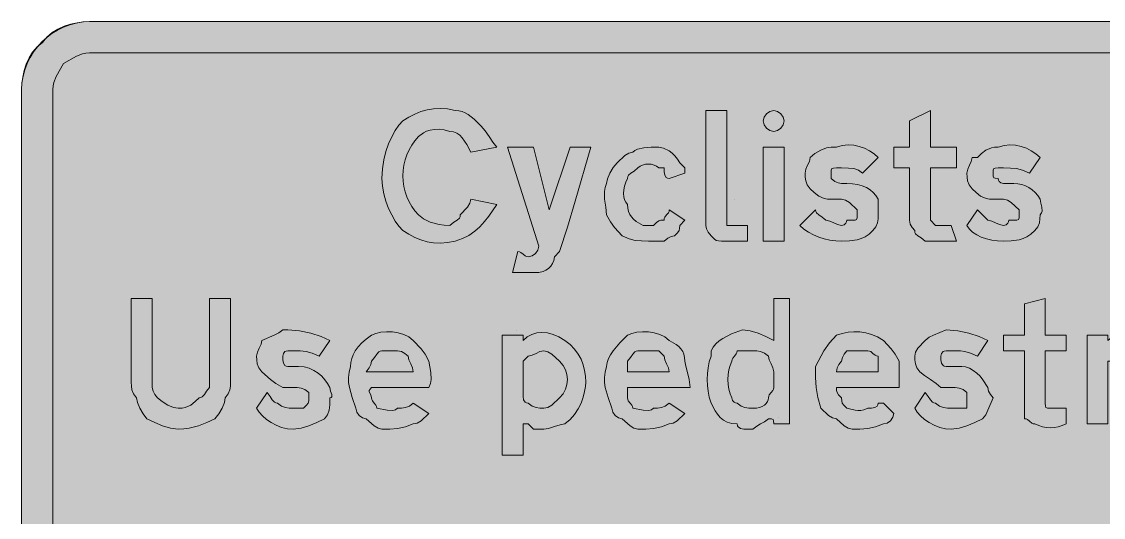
# Model space of a CAD drawing. Header units: metres. Extents: x 29 to 539, y 7 to 262.
# Drawn here: x 29.5 to 278, y 148 to 261.8 of the extents above; entities that cross this region are included whole.
import ezdxf

# ---------------------------------------------------------------- set-up
doc = ezdxf.new("R2010")
doc.units = ezdxf.units.M
for name, color, linetype, true_color in [('FILL_BLUE_0000FF', 7, 'Continuous', 0x0000ff), ('FILL_WHITE_FFFFFF', 7, 'Continuous', 0xffffff), ('STROKE_BLUE_0000FF', 7, 'Continuous', 0x0000ff), ('STROKE_WHITE_FFFFFF', 7, 'Continuous', 0xffffff)]:
    doc.layers.add(name, color=color, linetype=linetype, true_color=true_color)

msp = doc.modelspace()

# ---------------------------------------------------------------- hatches: boundary and pattern name
at = {"layer": 'FILL_BLUE_0000FF', "true_color": 0x0000ff}
h = msp.add_hatch(color=7, dxfattribs=at)
h.dxf.hatch_style = 1
h.paths.add_polyline_path([(523.89, 254.64), (524.98, 254.43), (526.29, 253.89), (527.6, 253.12), (528.69, 252.24), (530.08, 250.63), (530.5, 249.92), (530.79, 249.24), (531.05, 247.85), (531.09, 246.24), (531.09, 23.04), (531.05, 21.43), (530.79, 20.04), (530.5, 19.36), (530.08, 18.65), (528.69, 17.04), (527.6, 16.16), (526.29, 15.39), (524.98, 14.85), (523.89, 14.64), (45.09, 14.64), (44.24, 14.69), (43.48, 14.85), (42.09, 15.39), (39.09, 17.04), (37.44, 20.04), (36.9, 21.43), (36.74, 22.19), (36.69, 23.04), (36.69, 246.24), (36.74, 247.09), (36.9, 247.85), (37.44, 249.24), (39.09, 252.24), (42.09, 253.89), (43.48, 254.43), (44.24, 254.59), (45.09, 254.64), (523.89, 254.64)])
at = {"layer": 'FILL_WHITE_FFFFFF', "true_color": 0xffffff}
h = msp.add_hatch(color=7, dxfattribs=at)
h.dxf.hatch_style = 1
h.paths.add_polyline_path([(523.89, 261.84), (525.24, 261.78), (526.59, 261.6), (527.94, 261.27), (529.29, 260.79), (530.64, 260.14), (531.99, 259.31), (533.34, 258.28), (534.69, 257.04), (535.93, 256.03), (536.96, 254.85), (537.79, 253.52), (538.44, 252.09), (538.92, 250.61), (539.25, 249.11), (539.43, 247.64), (539.49, 246.24), (539.49, 23.04), (539.47, 21.43), (539.34, 20.04), (538.98, 18.65), (538.29, 17.04), (537.39, 15.45), (536.49, 14.19), (534.69, 12.24), (534.19, 11.4), (533.58, 10.66), (532.9, 10.05), (532.14, 9.54), (531.33, 9.15), (530.47, 8.86), (529.59, 8.7), (528.69, 8.64), (528.19, 8.24), (527.6, 7.95), (526.29, 7.59), (523.89, 7.44), (45.09, 7.44), (43.69, 7.5), (42.22, 7.68), (40.72, 8.01), (39.24, 8.49), (37.81, 9.14), (36.48, 9.97), (35.3, 11), (34.29, 12.24), (33.05, 13.25), (32.02, 14.43), (31.19, 15.76), (30.54, 17.19), (30.06, 18.67), (29.73, 20.17), (29.55, 21.64), (29.49, 23.04), (29.49, 246.24), (29.55, 247.64), (29.73, 249.11), (30.06, 250.61), (30.54, 252.09), (31.19, 253.52), (32.02, 254.85), (33.05, 256.03), (34.29, 257.04), (35.3, 258.28), (36.48, 259.31), (37.81, 260.14), (39.24, 260.79), (40.72, 261.27), (42.22, 261.6), (43.69, 261.78), (45.09, 261.84), (523.89, 261.84)])
h = msp.add_hatch(color=7, dxfattribs=at)
h.dxf.hatch_style = 1
h.paths.add_polyline_path([(131.77, 233.6), (130.74, 235.14), (130.15, 235.75), (129.48, 236.23), (128.74, 236.53), (127.89, 236.64), (126.6, 236.98), (125.41, 237.13), (124.35, 237.1), (123.39, 236.94), (122.55, 236.66), (121.81, 236.3), (120.69, 235.44), (119.85, 234.5), (119.11, 233.49), (118.5, 232.41), (117.99, 231.28), (117.6, 230.11), (117.32, 228.9), (117.15, 227.68), (117.09, 226.44), (117.15, 225.2), (117.32, 223.98), (117.6, 222.77), (117.99, 221.6), (118.5, 220.47), (119.11, 219.39), (119.85, 218.38), (120.69, 217.44), (121.81, 216.56), (123.39, 215.79), (125.41, 215.25), (126.6, 215.09), (127.89, 215.04), (128.77, 215.75), (129.54, 216.24), (130.08, 216.73), (130.24, 217.04), (130.29, 217.44), (131.94, 219.24), (132.48, 220.14), (132.69, 221.04), (138.69, 219.84), (136.85, 217.18), (135.86, 215.92), (134.79, 214.74), (133.6, 213.68), (132.28, 212.75), (130.78, 212), (129.09, 211.44), (127.34, 211.1), (125.7, 210.97), (124.13, 211.04), (122.64, 211.29), (121.2, 211.71), (119.81, 212.28), (118.44, 213), (117.09, 213.84), (116.19, 214.85), (115.33, 216.05), (114.52, 217.43), (113.79, 218.94), (113.18, 220.57), (112.7, 222.28), (112.4, 224.04), (112.29, 225.84), (112.4, 228.03), (112.7, 230.1), (113.18, 232.02), (113.79, 233.79), (114.52, 235.39), (115.33, 236.81), (116.19, 238.03), (117.09, 239.04), (118.44, 239.88), (119.81, 240.6), (121.2, 241.17), (122.64, 241.59), (124.13, 241.84), (125.7, 241.91), (127.34, 241.78), (129.09, 241.44), (129.94, 241.38), (130.7, 241.21), (131.41, 240.93), (132.09, 240.54), (133.48, 239.41), (135.09, 237.84), (135.99, 236.75), (136.89, 235.44), (137.79, 234.13), (138.69, 233.04), (132.69, 231.84), (131.77, 233.6)])
h = msp.add_hatch(color=7, dxfattribs=at)
h.dxf.hatch_style = 1
h.paths.add_polyline_path([(191.49, 215.04), (192.69, 215.04), (193.89, 215.04), (196.29, 215.04), (196.29, 211.44), (190.29, 211.44), (189.58, 211.46), (189.09, 211.59), (188.6, 211.95), (187.89, 212.64), (187.2, 213.52), (186.84, 214.29), (186.69, 215.04), (186.69, 241.44), (191.49, 241.44), (191.49, 216.24), (191.49, 215.04)])
h = msp.add_hatch(color=7, dxfattribs=at)
h.dxf.hatch_style = 1
h.paths.add_polyline_path([(204.48, 238.16), (203.94, 237.39), (203.17, 236.85), (202.29, 236.64), (201.41, 236.85), (200.64, 237.39), (200.1, 238.16), (199.89, 239.04), (200.1, 239.92), (200.64, 240.69), (201.41, 241.23), (202.29, 241.44), (203.17, 241.23), (203.94, 240.69), (204.48, 239.92), (204.69, 239.04), (204.48, 238.16)])
h = msp.add_hatch(color=7, dxfattribs=at)
h.dxf.hatch_style = 1
h.paths.add_polyline_path([(239.49, 215.04), (241.89, 215.04), (243.09, 215.04), (244.29, 211.44), (237.09, 211.44), (236.21, 212.15), (235.44, 212.64), (234.9, 213.13), (234.74, 213.44), (234.69, 213.84), (234.09, 214.59), (233.68, 215.36), (233.49, 216.24), (233.49, 228.24), (229.89, 228.24), (229.89, 233.04), (233.49, 233.04), (233.49, 239.04), (238.29, 241.44), (238.29, 233.04), (244.29, 233.04), (244.29, 228.24), (238.29, 228.24), (238.29, 216.24), (239.49, 215.04)])
h = msp.add_hatch(color=7, dxfattribs=at)
h.dxf.hatch_style = 1
h.paths.add_polyline_path([(141.09, 233.04), (147.09, 233.04), (150.69, 218.64), (155.49, 233.04), (160.29, 233.04), (156.69, 220.59), (154.89, 214.65), (153.09, 209.04), (151.89, 207.84), (151.78, 207), (151.5, 206.26), (151.07, 205.65), (150.54, 205.14), (149.96, 204.75), (149.36, 204.46), (148.29, 204.24), (144.69, 204.24), (142.29, 204.24), (143.49, 209.04), (143.89, 208.99), (144.2, 208.85), (144.69, 208.44), (145.18, 208.03), (145.49, 207.89), (145.89, 207.84), (146.77, 208.05), (147.54, 208.59), (148.08, 209.36), (148.29, 210.24), (141.09, 233.04)])
h = msp.add_hatch(color=7, dxfattribs=at)
h.dxf.hatch_style = 1
h.paths.add_polyline_path([(174.69, 215.04), (175.4, 215.73), (175.89, 216.09), (176.38, 216.22), (177.09, 216.24), (177.14, 216.64), (177.28, 216.95), (177.69, 217.44), (178.1, 217.93), (178.24, 218.24), (178.29, 218.64), (181.89, 216.24), (180.69, 215.04), (180.67, 214.33), (180.54, 213.84), (180.18, 213.35), (179.49, 212.64), (178.74, 212.49), (177.97, 212.13), (177.09, 211.44), (173.49, 211.44), (171.88, 211.46), (170.49, 211.59), (169.1, 211.95), (167.49, 212.64), (165.69, 214.59), (164.79, 215.85), (163.89, 217.44), (163.72, 219.24), (163.44, 221.04), (163.38, 222.84), (163.55, 223.74), (163.89, 224.64), (164.1, 225.73), (164.64, 227.04), (165.41, 228.35), (166.29, 229.44), (168.09, 231.09), (168.99, 231.63), (169.89, 231.84), (170.39, 232.24), (171, 232.53), (172.44, 232.89), (174.11, 233.02), (175.89, 233.04), (176.98, 232.81), (178.29, 232.14), (178.96, 231.63), (179.6, 231.01), (180.19, 230.28), (180.69, 229.44), (181.89, 228.24), (181.89, 227.04), (178.29, 225.84), (177.89, 225.89), (177.6, 226.05), (177.24, 226.59), (177.11, 227.36), (177.09, 228.24), (175.89, 228.24), (175.39, 228.63), (174.8, 228.91), (174.16, 229.08), (173.49, 229.14), (172.82, 229.08), (172.18, 228.91), (171.59, 228.63), (171.09, 228.24), (170.21, 227.53), (169.44, 227.04), (168.9, 226.55), (168.74, 226.24), (168.69, 225.84), (168.3, 224.94), (168.01, 224.06), (167.85, 223.2), (167.79, 222.39), (167.85, 221.63), (168.01, 220.95), (168.3, 220.34), (168.69, 219.84), (168.75, 218.99), (168.91, 218.25), (169.2, 217.58), (169.59, 216.99), (170.1, 216.45), (170.71, 215.96), (172.29, 215.04), (174.69, 215.04)])
h = msp.add_hatch(color=7, dxfattribs=at)
h.dxf.hatch_style = 1
h.paths.add_polyline_path([(199.89, 211.44), (199.89, 233.04), (204.69, 233.04), (204.69, 211.44), (199.89, 211.44)])
h = msp.add_hatch(color=7, dxfattribs=at)
h.dxf.hatch_style = 1
h.paths.add_polyline_path([(216.37, 225.15), (217.14, 224.79), (217.89, 224.64), (219.09, 224.64), (220.38, 224.58), (221.57, 224.41), (222.63, 224.13), (223.59, 223.74), (224.43, 223.23), (225.17, 222.61), (225.78, 221.88), (226.29, 221.04), (226.29, 217.44), (226.27, 216.54), (226.14, 215.64), (225.78, 214.74), (225.09, 213.84), (224.19, 213.05), (223.29, 212.45), (222.39, 212.03), (221.49, 211.74), (219.69, 211.48), (217.89, 211.44), (216.54, 211.5), (215.21, 211.66), (213.9, 211.95), (212.64, 212.34), (211.43, 212.85), (210.3, 213.46), (209.24, 214.2), (208.29, 215.04), (211.89, 218.64), (211.94, 218.24), (212.1, 217.93), (212.64, 217.44), (213.41, 216.95), (214.29, 216.24), (215.19, 216.05), (216.09, 215.64), (216.99, 215.23), (217.89, 215.04), (218.49, 215.19), (218.9, 215.55), (219.04, 215.84), (219.09, 216.24), (220.29, 216.24), (220.98, 216.26), (221.34, 216.39), (221.47, 216.75), (221.49, 217.44), (221.49, 218.64), (219.69, 220.29), (218.79, 220.83), (217.89, 221.04), (215.49, 221.04), (214.64, 221.09), (213.9, 221.25), (212.64, 221.79), (211.61, 222.56), (210.69, 223.44), (210, 224.34), (209.64, 225.24), (209.51, 226.14), (209.49, 227.04), (209.68, 227.94), (210.09, 228.84), (210.5, 229.74), (210.69, 230.64), (211.78, 231.52), (213.09, 232.29), (214.4, 232.83), (215.49, 233.04), (216.69, 233.04), (218.04, 233.38), (219.37, 233.51), (220.68, 233.44), (221.94, 233.19), (223.15, 232.77), (224.28, 232.2), (225.34, 231.48), (226.29, 230.64), (222.69, 227.04), (221.77, 227.73), (220.74, 228.09), (219.48, 228.22), (217.89, 228.24), (216.69, 228.24), (216, 228.22), (215.64, 228.09), (215.51, 227.73), (215.49, 227.04), (215.49, 225.84), (216.37, 225.15)])
h = msp.add_hatch(color=7, dxfattribs=at)
h.dxf.hatch_style = 1
h.paths.add_polyline_path([(253.94, 225.44), (254.08, 225.15), (254.49, 224.79), (255.09, 224.64), (256.29, 224.64), (257.49, 224.64), (258.39, 224.58), (259.27, 224.41), (260.13, 224.13), (260.94, 223.74), (261.7, 223.23), (262.38, 222.61), (262.99, 221.88), (263.49, 221.04), (263.66, 220.14), (263.94, 219.24), (264, 218.34), (263.83, 217.89), (263.49, 217.44), (263.47, 216.54), (263.34, 215.64), (262.98, 214.74), (262.29, 213.84), (261.39, 213.05), (260.49, 212.45), (259.59, 212.03), (258.69, 211.74), (256.89, 211.48), (255.09, 211.44), (253.74, 211.5), (252.43, 211.66), (251.17, 211.95), (249.99, 212.34), (248.93, 212.85), (248, 213.46), (247.25, 214.2), (246.69, 215.04), (249.09, 218.64), (251.49, 216.24), (252.39, 216.05), (253.29, 215.64), (254.19, 215.23), (255.09, 215.04), (255.69, 215.19), (256.1, 215.55), (256.24, 215.84), (256.29, 216.24), (257.49, 216.24), (258.18, 216.26), (258.54, 216.39), (258.67, 216.75), (258.69, 217.44), (258.69, 218.64), (256.89, 220.29), (255.99, 220.83), (255.09, 221.04), (252.69, 221.04), (251.84, 221.09), (251.1, 221.25), (249.84, 221.79), (248.81, 222.56), (247.89, 223.44), (247.2, 224.34), (246.84, 225.24), (246.71, 226.14), (246.69, 227.04), (246.88, 227.94), (247.29, 228.84), (247.7, 229.74), (247.89, 230.64), (249.09, 230.64), (250.01, 231.52), (251.04, 232.29), (252.3, 232.83), (253.04, 232.99), (253.89, 233.04), (255.24, 233.38), (256.57, 233.51), (257.88, 233.44), (259.14, 233.19), (260.35, 232.77), (261.48, 232.2), (262.54, 231.48), (263.49, 230.64), (261.09, 227.04), (259.48, 227.73), (258.09, 228.09), (256.7, 228.22), (255.09, 228.24), (253.89, 228.24), (253.2, 228.22), (252.84, 228.09), (252.71, 227.73), (252.69, 227.04), (252.71, 226.35), (252.84, 225.99), (253.2, 225.86), (253.89, 225.84), (253.94, 225.44)])
h = msp.add_hatch(color=7, dxfattribs=at)
h.dxf.hatch_style = 1
h.paths.add_polyline_path([(59.49, 179.04), (59.49, 177.84), (59.68, 176.96), (60.09, 176.19), (60.69, 175.44), (61.78, 174.56), (63.09, 173.79), (64.4, 173.25), (65.49, 173.04), (66.34, 173.09), (67.08, 173.25), (68.34, 173.79), (69.37, 174.56), (70.29, 175.44), (70.69, 175.49), (71, 175.65), (71.49, 176.19), (71.98, 176.96), (72.69, 177.84), (72.69, 179.04), (72.69, 198.24), (77.49, 198.24), (77.49, 179.04), (77.47, 178.14), (77.34, 177.24), (76.98, 176.34), (76.29, 175.44), (76.08, 174.35), (75.54, 173.04), (74.77, 171.73), (73.89, 170.64), (72.07, 169.76), (70.14, 168.99), (67.98, 168.45), (66.79, 168.29), (65.49, 168.24), (63.69, 168.45), (61.89, 168.99), (60.09, 169.76), (58.29, 170.64), (57.41, 171.73), (56.64, 173.04), (56.1, 174.35), (55.89, 175.44), (55.2, 176.34), (54.84, 177.24), (54.71, 178.14), (54.69, 179.04), (54.69, 198.24), (59.49, 198.24), (59.49, 179.04)])
h = msp.add_hatch(color=7, dxfattribs=at)
h.dxf.hatch_style = 1
h.paths.add_polyline_path([(199.29, 169.44), (198.39, 168.95), (197.49, 168.24), (196.29, 168.24), (195.41, 168.26), (194.64, 168.39), (194.1, 168.75), (193.94, 169.04), (193.89, 169.44), (192.65, 169.55), (191.6, 169.85), (190.73, 170.33), (189.99, 170.94), (189.37, 171.67), (188.83, 172.48), (187.89, 174.24), (187.5, 175.59), (187.22, 176.94), (187.05, 178.29), (186.99, 179.64), (187.05, 180.99), (187.22, 182.34), (187.5, 183.69), (187.89, 185.04), (187.89, 186.24), (188.4, 187.09), (189.02, 187.83), (189.75, 188.5), (190.59, 189.09), (192.62, 190.12), (195.09, 191.04), (196.89, 190.83), (198.69, 190.29), (200.49, 189.52), (202.29, 188.64), (202.29, 198.24), (205.89, 198.24), (205.89, 169.44), (202.29, 169.44), (202.27, 170.13), (202.14, 170.49), (201.78, 170.62), (201.09, 170.64), (200.19, 169.93), (199.29, 169.44)])
h.paths.add_polyline_path([(199.06, 173.25), (199.68, 173.48), (200.19, 173.79), (200.58, 174.15), (200.86, 174.56), (201.03, 174.99), (201.09, 175.44), (201.14, 175.84), (201.28, 176.15), (201.69, 176.64), (202.1, 177.13), (202.24, 177.44), (202.29, 177.84), (202.29, 181.44), (202.1, 182.34), (201.69, 183.24), (201.28, 184.14), (201.09, 185.04), (200.19, 185.73), (199.29, 186.09), (198.39, 186.22), (197.49, 186.24), (193.89, 186.24), (193.84, 185.84), (193.7, 185.53), (193.29, 185.04), (192.88, 184.55), (192.74, 184.24), (192.69, 183.84), (192.3, 182.89), (192.01, 181.85), (191.85, 180.76), (191.79, 179.64), (191.85, 178.52), (192.01, 177.43), (192.3, 176.39), (192.69, 175.44), (192.84, 174.84), (193.2, 174.43), (193.49, 174.29), (193.89, 174.24), (194.79, 173.55), (195.69, 173.19), (196.59, 173.06), (197.49, 173.04), (198.33, 173.09), (199.06, 173.25)], flags=16)
h = msp.add_hatch(color=7, dxfattribs=at)
h.dxf.hatch_style = 1
h.paths.add_polyline_path([(264.71, 173.55), (264.84, 173.19), (265.2, 173.06), (265.89, 173.04), (267.09, 173.04), (269.49, 173.04), (269.49, 169.44), (268.59, 169.05), (267.69, 168.76), (266.79, 168.6), (265.89, 168.54), (264.99, 168.6), (264.09, 168.76), (263.19, 169.05), (262.29, 169.44), (261.89, 169.49), (261.58, 169.63), (261.09, 170.04), (260.6, 170.45), (260.29, 170.59), (259.89, 170.64), (259.89, 173.04), (259.89, 186.24), (255.09, 186.24), (255.09, 189.84), (259.89, 189.84), (259.89, 197.04), (264.69, 198.24), (264.69, 189.84), (269.49, 189.84), (269.49, 186.24), (264.69, 186.24), (264.69, 174.24), (264.71, 173.55)])
h = msp.add_hatch(color=7, dxfattribs=at)
h.dxf.hatch_style = 1
h.paths.add_polyline_path([(91.89, 182.64), (93.09, 182.64), (94.38, 182.53), (95.56, 182.23), (96.63, 181.75), (97.59, 181.14), (98.43, 180.41), (99.16, 179.6), (99.78, 178.74), (100.29, 177.84), (100.46, 176.96), (100.74, 176.19), (100.8, 175.65), (100.63, 175.49), (100.29, 175.44), (100.27, 173.85), (100.14, 172.59), (99.78, 171.56), (99.09, 170.64), (97.29, 169.76), (95.49, 168.99), (93.69, 168.45), (91.89, 168.24), (90.54, 168.35), (89.23, 168.65), (87.97, 169.13), (86.79, 169.74), (85.73, 170.47), (84.8, 171.28), (84.05, 172.14), (83.49, 173.04), (85.89, 176.64), (86.6, 175.76), (87.09, 174.99), (87.58, 174.45), (87.89, 174.29), (88.29, 174.24), (89.19, 173.55), (90.09, 173.19), (90.99, 173.06), (91.89, 173.04), (93.09, 173.04), (94.29, 173.04), (94.98, 173.75), (95.34, 174.24), (95.47, 174.73), (95.49, 175.44), (95.49, 176.64), (94.59, 177.33), (93.69, 177.69), (92.79, 177.82), (91.89, 177.84), (89.49, 177.84), (87.9, 178.74), (86.64, 179.64), (84.69, 181.44), (84, 182.34), (83.64, 183.24), (83.51, 184.14), (83.49, 185.04), (83.68, 185.94), (84.09, 186.84), (84.5, 187.74), (84.69, 188.64), (87.54, 189.84), (88.57, 190.33), (89.49, 191.04), (90.69, 191.04), (93.37, 190.83), (95.94, 190.29), (98.28, 189.52), (100.29, 188.64), (97.89, 185.04), (96.28, 185.73), (94.89, 186.09), (93.5, 186.22), (91.89, 186.24), (90.69, 186.24), (90.29, 186.19), (90, 186.05), (89.64, 185.64), (89.49, 185.04), (89.51, 184.16), (89.64, 183.39), (90, 182.85), (90.29, 182.69), (90.69, 182.64), (91.89, 182.64)])
h = msp.add_hatch(color=7, dxfattribs=at)
h.dxf.hatch_style = 1
h.paths.add_polyline_path([(110.49, 168.99), (108.69, 170.64), (107.81, 170.85), (107.04, 171.39), (106.5, 172.16), (106.29, 173.04), (105.43, 175.55), (104.79, 177.84), (104.63, 178.97), (104.6, 180.13), (104.75, 181.34), (105.09, 182.64), (105.15, 183.54), (105.33, 184.44), (105.66, 185.34), (106.14, 186.24), (106.79, 187.14), (107.62, 188.04), (108.65, 188.94), (109.89, 189.84), (110.89, 190.23), (112.06, 190.5), (113.35, 190.62), (114.69, 190.59), (116.03, 190.39), (117.31, 190.01), (118.49, 189.43), (119.49, 188.64), (121.29, 186.69), (122.19, 185.43), (123.09, 183.84), (123.54, 181.29), (123.6, 179.62), (123.43, 178.74), (123.09, 177.84), (109.89, 177.84), (109.55, 177.44), (109.38, 177.13), (109.36, 176.87), (109.44, 176.64), (109.72, 176.15), (109.89, 175.44), (109.94, 175.04), (110.08, 174.73), (110.49, 174.24), (110.9, 173.75), (111.04, 173.44), (111.09, 173.04), (113.49, 172.59), (114.8, 172.53), (115.39, 172.7), (115.89, 173.04), (116.79, 173.06), (117.69, 173.19), (118.59, 173.55), (119.49, 174.24), (123.09, 171.84), (121.29, 170.19), (120.39, 169.65), (119.49, 169.44), (117.69, 168.75), (115.89, 168.39), (114.09, 168.26), (112.29, 168.24), (111.39, 168.45), (110.49, 168.99)])
h.paths.add_polyline_path([(119.3, 182.34), (118.89, 183.24), (118.48, 184.14), (118.29, 185.04), (117.54, 185.64), (116.77, 186.05), (115.89, 186.24), (112.29, 186.24), (111.89, 186.19), (111.58, 186.03), (111.09, 185.49), (110.6, 184.72), (109.89, 183.84), (109.74, 183.09), (109.38, 182.32), (108.69, 181.44), (119.49, 181.44), (119.3, 182.34)], flags=16)
h = msp.add_hatch(color=7, dxfattribs=at)
h.dxf.hatch_style = 1
h.paths.add_polyline_path([(146.7, 189.99), (147.83, 190.33), (149.04, 190.44), (150.3, 190.33), (151.61, 189.99), (152.94, 189.43), (154.29, 188.64), (155.53, 187.69), (156.56, 186.63), (157.39, 185.5), (158.04, 184.29), (158.52, 183.03), (158.85, 181.72), (159.03, 180.39), (159.09, 179.04), (159.03, 178.04), (158.85, 176.86), (158.52, 175.58), (158.04, 174.24), (157.39, 172.9), (156.56, 171.61), (155.53, 170.44), (154.29, 169.44), (153.2, 169.25), (151.89, 168.84), (150.58, 168.43), (149.49, 168.24), (147.09, 168.24), (145.89, 169.44), (144.69, 169.44), (144.69, 162.24), (139.89, 162.24), (139.89, 189.84), (144.69, 189.84), (144.69, 188.64), (145.64, 189.43), (146.7, 189.99)])
h.paths.add_polyline_path([(144.69, 181.44), (144.69, 177.84), (144.69, 176.64), (144.71, 175.76), (144.84, 174.99), (145.2, 174.45), (145.49, 174.29), (145.89, 174.24), (146.79, 173.55), (147.69, 173.19), (148.59, 173.06), (149.49, 173.04), (150.39, 173.25), (151.29, 173.79), (153.09, 175.44), (153.88, 176.39), (154.44, 177.43), (154.78, 178.52), (154.89, 179.64), (154.78, 180.76), (154.44, 181.85), (153.88, 182.89), (153.09, 183.84), (151.29, 185.49), (150.39, 186.03), (149.49, 186.24), (148.59, 186.05), (147.69, 185.64), (146.79, 185.23), (145.89, 185.04), (144.69, 183.84), (144.69, 181.44)], flags=16)
h = msp.add_hatch(color=7, dxfattribs=at)
h.dxf.hatch_style = 1
h.paths.add_polyline_path([(169.29, 168.99), (167.49, 170.64), (166.61, 170.85), (165.84, 171.39), (165.3, 172.16), (165.09, 173.04), (164.23, 175.55), (163.59, 177.84), (163.43, 178.97), (163.4, 180.13), (163.55, 181.34), (163.89, 182.64), (164, 183.54), (164.3, 184.44), (164.78, 185.34), (165.39, 186.24), (166.93, 188.04), (168.69, 189.84), (169.69, 190.23), (170.86, 190.5), (172.15, 190.62), (173.49, 190.59), (174.83, 190.39), (176.11, 190.01), (177.29, 189.43), (178.29, 188.64), (179.87, 187.72), (180.48, 187.23), (180.99, 186.69), (181.38, 186.1), (181.67, 185.43), (181.83, 184.69), (181.89, 183.84), (182.08, 182.73), (182.49, 181.29), (182.9, 179.62), (183.09, 177.84), (168.69, 177.84), (168.69, 175.44), (168.74, 175.04), (168.88, 174.73), (169.29, 174.24), (169.7, 173.75), (169.84, 173.44), (169.89, 173.04), (172.29, 172.59), (173.6, 172.53), (174.19, 172.7), (174.69, 173.04), (175.59, 173.06), (176.49, 173.19), (177.39, 173.55), (178.29, 174.24), (181.89, 171.84), (180.09, 170.19), (179.19, 169.65), (178.29, 169.44), (176.49, 168.75), (174.69, 168.39), (172.89, 168.26), (171.09, 168.24), (170.19, 168.45), (169.29, 168.99)])
h.paths.add_polyline_path([(178.1, 182.34), (177.69, 183.24), (177.28, 184.14), (177.09, 185.04), (175.89, 186.24), (171.09, 186.24), (170.69, 186.19), (170.38, 186.03), (169.89, 185.49), (169.4, 184.72), (168.69, 183.84), (168.69, 181.44), (178.29, 181.44), (178.1, 182.34)], flags=16)
h = msp.add_hatch(color=7, dxfattribs=at)
h.dxf.hatch_style = 1
h.paths.add_polyline_path([(218.49, 168.99), (216.69, 170.64), (215.79, 170.85), (214.89, 171.39), (213.09, 173.04), (212.4, 175.55), (212.04, 177.84), (211.91, 180.13), (211.89, 182.64), (213.84, 186.24), (215.1, 188.04), (216.69, 189.84), (218.04, 190.23), (219.39, 190.5), (220.74, 190.62), (222.09, 190.59), (223.44, 190.39), (224.79, 190.01), (226.14, 189.43), (227.49, 188.64), (229.29, 186.69), (230.19, 185.43), (231.09, 183.84), (231.09, 177.84), (216.69, 177.84), (216.71, 177.13), (216.84, 176.64), (217.2, 176.15), (217.89, 175.44), (217.91, 174.73), (218.04, 174.24), (218.4, 173.75), (219.09, 173.04), (220.01, 172.87), (221.04, 172.59), (221.63, 172.51), (222.3, 172.53), (223.04, 172.7), (223.89, 173.04), (224.77, 173.06), (225.54, 173.19), (226.08, 173.55), (226.24, 173.84), (226.29, 174.24), (227.49, 174.24), (229.89, 171.84), (229.68, 170.96), (229.14, 170.19), (228.37, 169.65), (227.49, 169.44), (225.69, 168.75), (223.89, 168.39), (222.09, 168.26), (220.29, 168.24), (219.39, 168.45), (218.49, 168.99)])
h.paths.add_polyline_path([(226.29, 185.04), (225.89, 185.09), (225.58, 185.23), (225.09, 185.64), (224.6, 186.05), (224.29, 186.19), (223.89, 186.24), (219.09, 186.24), (218.49, 185.49), (218.08, 184.72), (217.89, 183.84), (217.29, 183.09), (216.88, 182.32), (216.69, 181.44), (226.29, 181.44), (226.29, 185.04)], flags=16)
h = msp.add_hatch(color=7, dxfattribs=at)
h.dxf.hatch_style = 1
h.paths.add_polyline_path([(244.29, 182.64), (245.49, 182.64), (246.39, 182.53), (247.27, 182.23), (248.13, 181.75), (248.94, 181.14), (249.7, 180.41), (250.38, 179.6), (251.49, 177.84), (251.68, 176.96), (252.09, 176.19), (252.69, 175.44), (251.49, 172.59), (251, 171.56), (250.29, 170.64), (248.49, 169.76), (246.69, 168.99), (244.89, 168.45), (243.09, 168.24), (241.74, 168.35), (240.43, 168.65), (239.17, 169.13), (237.99, 169.74), (236.93, 170.47), (236, 171.28), (235.25, 172.14), (234.69, 173.04), (237.09, 176.64), (237.8, 175.76), (238.29, 174.99), (238.78, 174.45), (239.09, 174.29), (239.49, 174.24), (240.39, 173.55), (241.29, 173.19), (242.19, 173.06), (243.09, 173.04), (244.29, 173.04), (246.69, 173.04), (246.69, 175.44), (246.69, 176.64), (245.79, 177.33), (244.89, 177.69), (243.99, 177.82), (243.09, 177.84), (240.69, 177.84), (239.6, 178.74), (238.29, 179.64), (236.98, 180.54), (235.89, 181.44), (235.2, 182.34), (234.84, 183.24), (234.71, 184.14), (234.69, 185.04), (234.9, 185.94), (235.44, 186.84), (237.09, 188.64), (238.01, 189.35), (239.04, 189.84), (241.89, 191.04), (244.57, 190.83), (247.14, 190.29), (249.48, 189.52), (251.49, 188.64), (249.09, 185.04), (247.5, 185.73), (246.24, 186.09), (245.21, 186.22), (244.29, 186.24), (241.89, 186.24), (241.49, 186.19), (241.2, 186.05), (240.84, 185.64), (240.69, 185.04), (240.71, 184.16), (240.84, 183.39), (241.2, 182.85), (241.49, 182.69), (241.89, 182.64), (244.29, 182.64)])
h = msp.add_hatch(color=7, dxfattribs=at)
h.dxf.hatch_style = 1
h.paths.add_polyline_path([(279.84, 189.24), (280.61, 189.65), (281.49, 189.84), (283.08, 190.53), (284.34, 190.89), (285.37, 191.02), (286.29, 191.04), (286.29, 186.24), (284.68, 186.05), (283.29, 185.64), (281.9, 185.23), (280.29, 185.04), (280.27, 184.35), (280.14, 183.99), (279.78, 183.86), (279.09, 183.84), (279.09, 181.44), (279.09, 169.44), (274.29, 169.44), (274.29, 189.84), (279.09, 189.84), (279.09, 188.64), (279.84, 189.24)])

# ---------------------------------------------------------------- linework, layer by layer
at = {"layer": 'FILL_BLUE_0000FF', "lineweight": 0, "true_color": 0x0000ff}
msp.add_lwpolyline([(523.89, 14.64), (45.09, 14.64), (44.24, 14.69), (43.48, 14.85), (42.09, 15.39), (39.09, 17.04), (37.44, 20.04), (36.9, 21.43), (36.74, 22.19), (36.69, 23.04), (36.69, 246.24), (36.74, 247.09), (36.9, 247.85), (37.44, 249.24), (39.09, 252.24), (42.09, 253.89), (43.48, 254.43), (44.24, 254.59), (45.09, 254.64), (523.89, 254.64)], dxfattribs=at)
at = {"layer": 'FILL_WHITE_FFFFFF', "lineweight": 0, "true_color": 0xffffff}
msp.add_lwpolyline([(29.49, 23.04), (29.49, 246.24), (29.55, 247.64), (29.73, 249.11), (30.06, 250.61), (30.54, 252.09), (31.19, 253.52), (32.02, 254.85), (33.05, 256.03), (34.29, 257.04), (35.3, 258.28), (36.48, 259.31), (37.81, 260.14), (39.24, 260.79), (40.72, 261.27), (42.22, 261.6), (43.69, 261.78), (45.09, 261.84), (523.89, 261.84)], dxfattribs=at)
for points in [[(131.77, 233.6), (130.74, 235.14), (130.15, 235.75), (129.48, 236.23), (128.74, 236.53), (127.89, 236.64), (126.6, 236.98), (125.41, 237.13), (124.35, 237.1), (123.39, 236.94), (122.55, 236.66), (121.81, 236.3), (120.69, 235.44), (119.85, 234.5), (119.11, 233.49), (118.5, 232.41), (117.99, 231.28), (117.6, 230.11), (117.32, 228.9), (117.15, 227.68), (117.09, 226.44), (117.15, 225.2), (117.32, 223.98), (117.6, 222.77), (117.99, 221.6), (118.5, 220.47), (119.11, 219.39), (119.85, 218.38), (120.69, 217.44), (121.81, 216.56), (123.39, 215.79), (125.41, 215.25), (126.6, 215.09), (127.89, 215.04), (128.77, 215.75), (129.54, 216.24), (130.08, 216.73), (130.24, 217.04), (130.29, 217.44), (131.94, 219.24), (132.48, 220.14), (132.69, 221.04), (138.69, 219.84), (136.85, 217.18), (135.86, 215.92), (134.79, 214.74), (133.6, 213.68), (132.28, 212.75), (130.78, 212), (129.09, 211.44), (127.34, 211.1), (125.7, 210.97), (124.13, 211.04), (122.64, 211.29), (121.2, 211.71), (119.81, 212.28), (118.44, 213), (117.09, 213.84), (116.19, 214.85), (115.33, 216.05), (114.52, 217.43), (113.79, 218.94), (113.18, 220.57), (112.7, 222.28), (112.4, 224.04), (112.29, 225.84), (112.4, 228.03), (112.7, 230.1), (113.18, 232.02), (113.79, 233.79), (114.52, 235.39), (115.33, 236.81), (116.19, 238.03), (117.09, 239.04), (118.44, 239.88), (119.81, 240.6), (121.2, 241.17), (122.64, 241.59), (124.13, 241.84), (125.7, 241.91), (127.34, 241.78), (129.09, 241.44), (129.94, 241.38), (130.7, 241.21), (131.41, 240.93), (132.09, 240.54), (133.48, 239.41), (135.09, 237.84), (135.99, 236.75), (136.89, 235.44), (137.79, 234.13), (138.69, 233.04), (132.69, 231.84)], [(191.49, 215.04), (192.69, 215.04), (193.89, 215.04), (196.29, 215.04), (196.29, 211.44), (190.29, 211.44), (189.58, 211.46), (189.09, 211.59), (188.6, 211.95), (187.89, 212.64), (187.2, 213.52), (186.84, 214.29), (186.69, 215.04), (186.69, 241.44), (191.49, 241.44), (191.49, 216.24)], [(204.48, 238.16), (203.94, 237.39), (203.17, 236.85), (202.29, 236.64), (201.41, 236.85), (200.64, 237.39), (200.1, 238.16), (199.89, 239.04), (200.1, 239.92), (200.64, 240.69), (201.41, 241.23), (202.29, 241.44), (203.17, 241.23), (203.94, 240.69), (204.48, 239.92), (204.69, 239.04)], [(239.49, 215.04), (241.89, 215.04), (243.09, 215.04), (244.29, 211.44), (237.09, 211.44), (236.21, 212.15), (235.44, 212.64), (234.9, 213.13), (234.74, 213.44), (234.69, 213.84), (234.09, 214.59), (233.68, 215.36), (233.49, 216.24), (233.49, 228.24), (229.89, 228.24), (229.89, 233.04), (233.49, 233.04), (233.49, 239.04), (238.29, 241.44), (238.29, 233.04), (244.29, 233.04), (244.29, 228.24), (238.29, 228.24), (238.29, 216.24)], [(141.09, 233.04), (147.09, 233.04), (150.69, 218.64), (155.49, 233.04), (160.29, 233.04), (156.69, 220.59), (154.89, 214.65), (153.09, 209.04), (151.89, 207.84), (151.78, 207), (151.5, 206.26), (151.07, 205.65), (150.54, 205.14), (149.96, 204.75), (149.36, 204.46), (148.29, 204.24), (144.69, 204.24), (142.29, 204.24), (143.49, 209.04), (143.89, 208.99), (144.2, 208.85), (144.69, 208.44), (145.18, 208.03), (145.49, 207.89), (145.89, 207.84), (146.77, 208.05), (147.54, 208.59), (148.08, 209.36), (148.29, 210.24)], [(174.69, 215.04), (175.4, 215.73), (175.89, 216.09), (176.38, 216.22), (177.09, 216.24), (177.14, 216.64), (177.28, 216.95), (177.69, 217.44), (178.1, 217.93), (178.24, 218.24), (178.29, 218.64), (181.89, 216.24), (180.69, 215.04), (180.67, 214.33), (180.54, 213.84), (180.18, 213.35), (179.49, 212.64), (178.74, 212.49), (177.97, 212.13), (177.09, 211.44), (173.49, 211.44), (171.88, 211.46), (170.49, 211.59), (169.1, 211.95), (167.49, 212.64), (165.69, 214.59), (164.79, 215.85), (163.89, 217.44), (163.72, 219.24), (163.44, 221.04), (163.38, 222.84), (163.55, 223.74), (163.89, 224.64), (164.1, 225.73), (164.64, 227.04), (165.41, 228.35), (166.29, 229.44), (168.09, 231.09), (168.99, 231.63), (169.89, 231.84), (170.39, 232.24), (171, 232.53), (172.44, 232.89), (174.11, 233.02), (175.89, 233.04), (176.98, 232.81), (178.29, 232.14), (178.96, 231.63), (179.6, 231.01), (180.19, 230.28), (180.69, 229.44), (181.89, 228.24), (181.89, 227.04), (178.29, 225.84), (177.89, 225.89), (177.6, 226.05), (177.24, 226.59), (177.11, 227.36), (177.09, 228.24), (175.89, 228.24), (175.39, 228.63), (174.8, 228.91), (174.16, 229.08), (173.49, 229.14), (172.82, 229.08), (172.18, 228.91), (171.59, 228.63), (171.09, 228.24), (170.21, 227.53), (169.44, 227.04), (168.9, 226.55), (168.74, 226.24), (168.69, 225.84), (168.3, 224.94), (168.01, 224.06), (167.85, 223.2), (167.79, 222.39), (167.85, 221.63), (168.01, 220.95), (168.3, 220.34), (168.69, 219.84), (168.75, 218.99), (168.91, 218.25), (169.2, 217.58), (169.59, 216.99), (170.1, 216.45), (170.71, 215.96), (172.29, 215.04)], [(199.89, 211.44), (199.89, 233.04), (204.69, 233.04), (204.69, 211.44)], [(216.37, 225.15), (217.14, 224.79), (217.89, 224.64), (219.09, 224.64), (220.38, 224.58), (221.57, 224.41), (222.63, 224.13), (223.59, 223.74), (224.43, 223.23), (225.17, 222.61), (225.78, 221.88), (226.29, 221.04), (226.29, 217.44), (226.27, 216.54), (226.14, 215.64), (225.78, 214.74), (225.09, 213.84), (224.19, 213.05), (223.29, 212.45), (222.39, 212.03), (221.49, 211.74), (219.69, 211.48), (217.89, 211.44), (216.54, 211.5), (215.21, 211.66), (213.9, 211.95), (212.64, 212.34), (211.43, 212.85), (210.3, 213.46), (209.24, 214.2), (208.29, 215.04), (211.89, 218.64), (211.94, 218.24), (212.1, 217.93), (212.64, 217.44), (213.41, 216.95), (214.29, 216.24), (215.19, 216.05), (216.09, 215.64), (216.99, 215.23), (217.89, 215.04), (218.49, 215.19), (218.9, 215.55), (219.04, 215.84), (219.09, 216.24), (220.29, 216.24), (220.98, 216.26), (221.34, 216.39), (221.47, 216.75), (221.49, 217.44), (221.49, 218.64), (219.69, 220.29), (218.79, 220.83), (217.89, 221.04), (215.49, 221.04), (214.64, 221.09), (213.9, 221.25), (212.64, 221.79), (211.61, 222.56), (210.69, 223.44), (210, 224.34), (209.64, 225.24), (209.51, 226.14), (209.49, 227.04), (209.68, 227.94), (210.09, 228.84), (210.5, 229.74), (210.69, 230.64), (211.78, 231.52), (213.09, 232.29), (214.4, 232.83), (215.49, 233.04), (216.69, 233.04), (218.04, 233.38), (219.37, 233.51), (220.68, 233.44), (221.94, 233.19), (223.15, 232.77), (224.28, 232.2), (225.34, 231.48), (226.29, 230.64), (222.69, 227.04), (221.77, 227.73), (220.74, 228.09), (219.48, 228.22), (217.89, 228.24), (216.69, 228.24), (216, 228.22), (215.64, 228.09), (215.51, 227.73), (215.49, 227.04), (215.49, 225.84)], [(253.94, 225.44), (254.08, 225.15), (254.49, 224.79), (255.09, 224.64), (256.29, 224.64), (257.49, 224.64), (258.39, 224.58), (259.27, 224.41), (260.13, 224.13), (260.94, 223.74), (261.7, 223.23), (262.38, 222.61), (262.99, 221.88), (263.49, 221.04), (263.66, 220.14), (263.94, 219.24), (264, 218.34), (263.83, 217.89), (263.49, 217.44), (263.47, 216.54), (263.34, 215.64), (262.98, 214.74), (262.29, 213.84), (261.39, 213.05), (260.49, 212.45), (259.59, 212.03), (258.69, 211.74), (256.89, 211.48), (255.09, 211.44), (253.74, 211.5), (252.43, 211.66), (251.17, 211.95), (249.99, 212.34), (248.93, 212.85), (248, 213.46), (247.25, 214.2), (246.69, 215.04), (249.09, 218.64), (251.49, 216.24), (252.39, 216.05), (253.29, 215.64), (254.19, 215.23), (255.09, 215.04), (255.69, 215.19), (256.1, 215.55), (256.24, 215.84), (256.29, 216.24), (257.49, 216.24), (258.18, 216.26), (258.54, 216.39), (258.67, 216.75), (258.69, 217.44), (258.69, 218.64), (256.89, 220.29), (255.99, 220.83), (255.09, 221.04), (252.69, 221.04), (251.84, 221.09), (251.1, 221.25), (249.84, 221.79), (248.81, 222.56), (247.89, 223.44), (247.2, 224.34), (246.84, 225.24), (246.71, 226.14), (246.69, 227.04), (246.88, 227.94), (247.29, 228.84), (247.7, 229.74), (247.89, 230.64), (249.09, 230.64), (250.01, 231.52), (251.04, 232.29), (252.3, 232.83), (253.04, 232.99), (253.89, 233.04), (255.24, 233.38), (256.57, 233.51), (257.88, 233.44), (259.14, 233.19), (260.35, 232.77), (261.48, 232.2), (262.54, 231.48), (263.49, 230.64), (261.09, 227.04), (259.48, 227.73), (258.09, 228.09), (256.7, 228.22), (255.09, 228.24), (253.89, 228.24), (253.2, 228.22), (252.84, 228.09), (252.71, 227.73), (252.69, 227.04), (252.71, 226.35), (252.84, 225.99), (253.2, 225.86), (253.89, 225.84)], [(59.49, 179.04), (59.49, 177.84), (59.68, 176.96), (60.09, 176.19), (60.69, 175.44), (61.78, 174.56), (63.09, 173.79), (64.4, 173.25), (65.49, 173.04), (66.34, 173.09), (67.08, 173.25), (68.34, 173.79), (69.37, 174.56), (70.29, 175.44), (70.69, 175.49), (71, 175.65), (71.49, 176.19), (71.98, 176.96), (72.69, 177.84), (72.69, 179.04), (72.69, 198.24), (77.49, 198.24), (77.49, 179.04), (77.47, 178.14), (77.34, 177.24), (76.98, 176.34), (76.29, 175.44), (76.08, 174.35), (75.54, 173.04), (74.77, 171.73), (73.89, 170.64), (72.07, 169.76), (70.14, 168.99), (67.98, 168.45), (66.79, 168.29), (65.49, 168.24), (63.69, 168.45), (61.89, 168.99), (60.09, 169.76), (58.29, 170.64), (57.41, 171.73), (56.64, 173.04), (56.1, 174.35), (55.89, 175.44), (55.2, 176.34), (54.84, 177.24), (54.71, 178.14), (54.69, 179.04), (54.69, 198.24), (59.49, 198.24)], [(199.29, 169.44), (198.39, 168.95), (197.49, 168.24), (196.29, 168.24), (195.41, 168.26), (194.64, 168.39), (194.1, 168.75), (193.94, 169.04), (193.89, 169.44), (192.65, 169.55), (191.6, 169.85), (190.73, 170.33), (189.99, 170.94), (189.37, 171.67), (188.83, 172.48), (187.89, 174.24), (187.5, 175.59), (187.22, 176.94), (187.05, 178.29), (186.99, 179.64), (187.05, 180.99), (187.22, 182.34), (187.5, 183.69), (187.89, 185.04), (187.89, 186.24), (188.4, 187.09), (189.02, 187.83), (189.75, 188.5), (190.59, 189.09), (192.62, 190.12), (195.09, 191.04), (196.89, 190.83), (198.69, 190.29), (200.49, 189.52), (202.29, 188.64), (202.29, 198.24), (205.89, 198.24), (205.89, 169.44), (202.29, 169.44), (202.27, 170.13), (202.14, 170.49), (201.78, 170.62), (201.09, 170.64), (200.19, 169.93)], [(264.71, 173.55), (264.84, 173.19), (265.2, 173.06), (265.89, 173.04), (267.09, 173.04), (269.49, 173.04), (269.49, 169.44), (268.59, 169.05), (267.69, 168.76), (266.79, 168.6), (265.89, 168.54), (264.99, 168.6), (264.09, 168.76), (263.19, 169.05), (262.29, 169.44), (261.89, 169.49), (261.58, 169.63), (261.09, 170.04), (260.6, 170.45), (260.29, 170.59), (259.89, 170.64), (259.89, 173.04), (259.89, 186.24), (255.09, 186.24), (255.09, 189.84), (259.89, 189.84), (259.89, 197.04), (264.69, 198.24), (264.69, 189.84), (269.49, 189.84), (269.49, 186.24), (264.69, 186.24), (264.69, 174.24)], [(91.89, 182.64), (93.09, 182.64), (94.38, 182.53), (95.56, 182.23), (96.63, 181.75), (97.59, 181.14), (98.43, 180.41), (99.16, 179.6), (99.78, 178.74), (100.29, 177.84), (100.46, 176.96), (100.74, 176.19), (100.8, 175.65), (100.63, 175.49), (100.29, 175.44), (100.27, 173.85), (100.14, 172.59), (99.78, 171.56), (99.09, 170.64), (97.29, 169.76), (95.49, 168.99), (93.69, 168.45), (91.89, 168.24), (90.54, 168.35), (89.23, 168.65), (87.97, 169.13), (86.79, 169.74), (85.73, 170.47), (84.8, 171.28), (84.05, 172.14), (83.49, 173.04), (85.89, 176.64), (86.6, 175.76), (87.09, 174.99), (87.58, 174.45), (87.89, 174.29), (88.29, 174.24), (89.19, 173.55), (90.09, 173.19), (90.99, 173.06), (91.89, 173.04), (93.09, 173.04), (94.29, 173.04), (94.98, 173.75), (95.34, 174.24), (95.47, 174.73), (95.49, 175.44), (95.49, 176.64), (94.59, 177.33), (93.69, 177.69), (92.79, 177.82), (91.89, 177.84), (89.49, 177.84), (87.9, 178.74), (86.64, 179.64), (84.69, 181.44), (84, 182.34), (83.64, 183.24), (83.51, 184.14), (83.49, 185.04), (83.68, 185.94), (84.09, 186.84), (84.5, 187.74), (84.69, 188.64), (87.54, 189.84), (88.57, 190.33), (89.49, 191.04), (90.69, 191.04), (93.37, 190.83), (95.94, 190.29), (98.28, 189.52), (100.29, 188.64), (97.89, 185.04), (96.28, 185.73), (94.89, 186.09), (93.5, 186.22), (91.89, 186.24), (90.69, 186.24), (90.29, 186.19), (90, 186.05), (89.64, 185.64), (89.49, 185.04), (89.51, 184.16), (89.64, 183.39), (90, 182.85), (90.29, 182.69), (90.69, 182.64)], [(110.49, 168.99), (108.69, 170.64), (107.81, 170.85), (107.04, 171.39), (106.5, 172.16), (106.29, 173.04), (105.43, 175.55), (104.79, 177.84), (104.63, 178.97), (104.6, 180.13), (104.75, 181.34), (105.09, 182.64), (105.15, 183.54), (105.33, 184.44), (105.66, 185.34), (106.14, 186.24), (106.79, 187.14), (107.62, 188.04), (108.65, 188.94), (109.89, 189.84), (110.89, 190.23), (112.06, 190.5), (113.35, 190.62), (114.69, 190.59), (116.03, 190.39), (117.31, 190.01), (118.49, 189.43), (119.49, 188.64), (121.29, 186.69), (122.19, 185.43), (123.09, 183.84), (123.54, 181.29), (123.6, 179.62), (123.43, 178.74), (123.09, 177.84), (109.89, 177.84), (109.55, 177.44), (109.38, 177.13), (109.36, 176.87), (109.44, 176.64), (109.72, 176.15), (109.89, 175.44), (109.94, 175.04), (110.08, 174.73), (110.49, 174.24), (110.9, 173.75), (111.04, 173.44), (111.09, 173.04), (113.49, 172.59), (114.8, 172.53), (115.39, 172.7), (115.89, 173.04), (116.79, 173.06), (117.69, 173.19), (118.59, 173.55), (119.49, 174.24), (123.09, 171.84), (121.29, 170.19), (120.39, 169.65), (119.49, 169.44), (117.69, 168.75), (115.89, 168.39), (114.09, 168.26), (112.29, 168.24), (111.39, 168.45)], [(146.7, 189.99), (147.83, 190.33), (149.04, 190.44), (150.3, 190.33), (151.61, 189.99), (152.94, 189.43), (154.29, 188.64), (155.53, 187.69), (156.56, 186.63), (157.39, 185.5), (158.04, 184.29), (158.52, 183.03), (158.85, 181.72), (159.03, 180.39), (159.09, 179.04), (159.03, 178.04), (158.85, 176.86), (158.52, 175.58), (158.04, 174.24), (157.39, 172.9), (156.56, 171.61), (155.53, 170.44), (154.29, 169.44), (153.2, 169.25), (151.89, 168.84), (150.58, 168.43), (149.49, 168.24), (147.09, 168.24), (145.89, 169.44), (144.69, 169.44), (144.69, 162.24), (139.89, 162.24), (139.89, 189.84), (144.69, 189.84), (144.69, 188.64), (145.64, 189.43)], [(169.29, 168.99), (167.49, 170.64), (166.61, 170.85), (165.84, 171.39), (165.3, 172.16), (165.09, 173.04), (164.23, 175.55), (163.59, 177.84), (163.43, 178.97), (163.4, 180.13), (163.55, 181.34), (163.89, 182.64), (164, 183.54), (164.3, 184.44), (164.78, 185.34), (165.39, 186.24), (166.93, 188.04), (168.69, 189.84), (169.69, 190.23), (170.86, 190.5), (172.15, 190.62), (173.49, 190.59), (174.83, 190.39), (176.11, 190.01), (177.29, 189.43), (178.29, 188.64), (179.87, 187.72), (180.48, 187.23), (180.99, 186.69), (181.38, 186.1), (181.67, 185.43), (181.83, 184.69), (181.89, 183.84), (182.08, 182.73), (182.49, 181.29), (182.9, 179.62), (183.09, 177.84), (168.69, 177.84), (168.69, 175.44), (168.74, 175.04), (168.88, 174.73), (169.29, 174.24), (169.7, 173.75), (169.84, 173.44), (169.89, 173.04), (172.29, 172.59), (173.6, 172.53), (174.19, 172.7), (174.69, 173.04), (175.59, 173.06), (176.49, 173.19), (177.39, 173.55), (178.29, 174.24), (181.89, 171.84), (180.09, 170.19), (179.19, 169.65), (178.29, 169.44), (176.49, 168.75), (174.69, 168.39), (172.89, 168.26), (171.09, 168.24), (170.19, 168.45)], [(218.49, 168.99), (216.69, 170.64), (215.79, 170.85), (214.89, 171.39), (213.09, 173.04), (212.4, 175.55), (212.04, 177.84), (211.91, 180.13), (211.89, 182.64), (213.84, 186.24), (215.1, 188.04), (216.69, 189.84), (218.04, 190.23), (219.39, 190.5), (220.74, 190.62), (222.09, 190.59), (223.44, 190.39), (224.79, 190.01), (226.14, 189.43), (227.49, 188.64), (229.29, 186.69), (230.19, 185.43), (231.09, 183.84), (231.09, 177.84), (216.69, 177.84), (216.71, 177.13), (216.84, 176.64), (217.2, 176.15), (217.89, 175.44), (217.91, 174.73), (218.04, 174.24), (218.4, 173.75), (219.09, 173.04), (220.01, 172.87), (221.04, 172.59), (221.63, 172.51), (222.3, 172.53), (223.04, 172.7), (223.89, 173.04), (224.77, 173.06), (225.54, 173.19), (226.08, 173.55), (226.24, 173.84), (226.29, 174.24), (227.49, 174.24), (229.89, 171.84), (229.68, 170.96), (229.14, 170.19), (228.37, 169.65), (227.49, 169.44), (225.69, 168.75), (223.89, 168.39), (222.09, 168.26), (220.29, 168.24), (219.39, 168.45)], [(244.29, 182.64), (245.49, 182.64), (246.39, 182.53), (247.27, 182.23), (248.13, 181.75), (248.94, 181.14), (249.7, 180.41), (250.38, 179.6), (251.49, 177.84), (251.68, 176.96), (252.09, 176.19), (252.69, 175.44), (251.49, 172.59), (251, 171.56), (250.29, 170.64), (248.49, 169.76), (246.69, 168.99), (244.89, 168.45), (243.09, 168.24), (241.74, 168.35), (240.43, 168.65), (239.17, 169.13), (237.99, 169.74), (236.93, 170.47), (236, 171.28), (235.25, 172.14), (234.69, 173.04), (237.09, 176.64), (237.8, 175.76), (238.29, 174.99), (238.78, 174.45), (239.09, 174.29), (239.49, 174.24), (240.39, 173.55), (241.29, 173.19), (242.19, 173.06), (243.09, 173.04), (244.29, 173.04), (246.69, 173.04), (246.69, 175.44), (246.69, 176.64), (245.79, 177.33), (244.89, 177.69), (243.99, 177.82), (243.09, 177.84), (240.69, 177.84), (239.6, 178.74), (238.29, 179.64), (236.98, 180.54), (235.89, 181.44), (235.2, 182.34), (234.84, 183.24), (234.71, 184.14), (234.69, 185.04), (234.9, 185.94), (235.44, 186.84), (237.09, 188.64), (238.01, 189.35), (239.04, 189.84), (241.89, 191.04), (244.57, 190.83), (247.14, 190.29), (249.48, 189.52), (251.49, 188.64), (249.09, 185.04), (247.5, 185.73), (246.24, 186.09), (245.21, 186.22), (244.29, 186.24), (241.89, 186.24), (241.49, 186.19), (241.2, 186.05), (240.84, 185.64), (240.69, 185.04), (240.71, 184.16), (240.84, 183.39), (241.2, 182.85), (241.49, 182.69), (241.89, 182.64)], [(279.84, 189.24), (280.61, 189.65), (281.49, 189.84), (283.08, 190.53), (284.34, 190.89), (285.37, 191.02), (286.29, 191.04), (286.29, 186.24), (284.68, 186.05), (283.29, 185.64), (281.9, 185.23), (280.29, 185.04), (280.27, 184.35), (280.14, 183.99), (279.78, 183.86), (279.09, 183.84), (279.09, 181.44), (279.09, 169.44), (274.29, 169.44), (274.29, 189.84), (279.09, 189.84), (279.09, 188.64)], [(119.3, 182.34), (118.89, 183.24), (118.48, 184.14), (118.29, 185.04), (117.54, 185.64), (116.77, 186.05), (115.89, 186.24), (112.29, 186.24), (111.89, 186.19), (111.58, 186.03), (111.09, 185.49), (110.6, 184.72), (109.89, 183.84), (109.74, 183.09), (109.38, 182.32), (108.69, 181.44), (119.49, 181.44)], [(144.69, 181.44), (144.69, 177.84), (144.69, 176.64), (144.71, 175.76), (144.84, 174.99), (145.2, 174.45), (145.49, 174.29), (145.89, 174.24), (146.79, 173.55), (147.69, 173.19), (148.59, 173.06), (149.49, 173.04), (150.39, 173.25), (151.29, 173.79), (153.09, 175.44), (153.88, 176.39), (154.44, 177.43), (154.78, 178.52), (154.89, 179.64), (154.78, 180.76), (154.44, 181.85), (153.88, 182.89), (153.09, 183.84), (151.29, 185.49), (150.39, 186.03), (149.49, 186.24), (148.59, 186.05), (147.69, 185.64), (146.79, 185.23), (145.89, 185.04), (144.69, 183.84)], [(178.1, 182.34), (177.69, 183.24), (177.28, 184.14), (177.09, 185.04), (175.89, 186.24), (171.09, 186.24), (170.69, 186.19), (170.38, 186.03), (169.89, 185.49), (169.4, 184.72), (168.69, 183.84), (168.69, 181.44), (178.29, 181.44)], [(199.06, 173.25), (199.68, 173.48), (200.19, 173.79), (200.58, 174.15), (200.86, 174.56), (201.03, 174.99), (201.09, 175.44), (201.14, 175.84), (201.28, 176.15), (201.69, 176.64), (202.1, 177.13), (202.24, 177.44), (202.29, 177.84), (202.29, 181.44), (202.1, 182.34), (201.69, 183.24), (201.28, 184.14), (201.09, 185.04), (200.19, 185.73), (199.29, 186.09), (198.39, 186.22), (197.49, 186.24), (193.89, 186.24), (193.84, 185.84), (193.7, 185.53), (193.29, 185.04), (192.88, 184.55), (192.74, 184.24), (192.69, 183.84), (192.3, 182.89), (192.01, 181.85), (191.85, 180.76), (191.79, 179.64), (191.85, 178.52), (192.01, 177.43), (192.3, 176.39), (192.69, 175.44), (192.84, 174.84), (193.2, 174.43), (193.49, 174.29), (193.89, 174.24), (194.79, 173.55), (195.69, 173.19), (196.59, 173.06), (197.49, 173.04), (198.33, 173.09)], [(226.29, 185.04), (225.89, 185.09), (225.58, 185.23), (225.09, 185.64), (224.6, 186.05), (224.29, 186.19), (223.89, 186.24), (219.09, 186.24), (218.49, 185.49), (218.08, 184.72), (217.89, 183.84), (217.29, 183.09), (216.88, 182.32), (216.69, 181.44), (226.29, 181.44)]]:
    msp.add_lwpolyline(points, close=True, dxfattribs=at)
at = {"layer": 'STROKE_BLUE_0000FF', "lineweight": 0, "true_color": 0x0000ff}
msp.add_lwpolyline([(523.89, 261.84), (45.09, 261.84), (43.53, 261.76), (42.01, 261.51), (40.53, 261.12), (39.11, 260.58), (37.75, 259.91), (36.46, 259.12), (35.26, 258.21), (34.14, 257.19), (33.12, 256.07), (32.21, 254.87), (31.42, 253.58), (30.75, 252.22), (30.21, 250.8), (29.82, 249.32), (29.57, 247.8), (29.49, 246.24), (29.49, 23.04)], dxfattribs=at)
at = {"layer": 'STROKE_WHITE_FFFFFF', "lineweight": 0, "true_color": 0xffffff}
for points in [[(193.29, 220.88), (193.29, 220.88)], [(143.29, 190.88), (143.29, 190.88)], [(203.29, 170.88), (203.29, 170.88)]]:
    msp.add_lwpolyline(points, dxfattribs=at)

doc.saveas('drawing.dxf')
